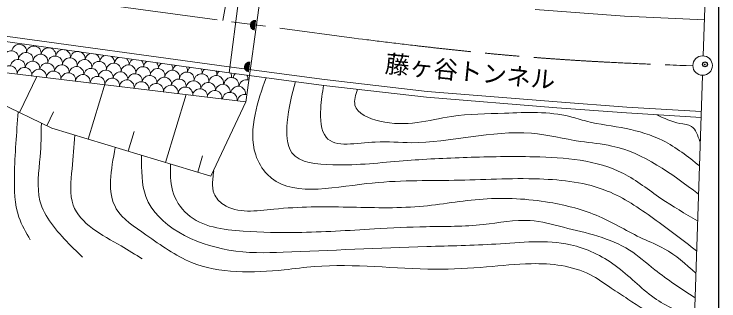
# Model space of a CAD drawing. Units: millimetres, scale not verified. Extents: x 40000 to 680000, y 20000 to 380000.
# Drawn here: x 506764 to 579000, y 242004 to 271382 of the extents above; entities that cross this region are included whole.
import ezdxf
from ezdxf.enums import TextEntityAlignment as Align

# ---------------------------------------------------------------- set-up
doc = ezdxf.new("R2010")
doc.units = ezdxf.units.MM
doc.header["$LTSCALE"] = 1000
doc.header["$PDMODE"] = 32
doc.header["$PDSIZE"] = 500
doc.linetypes.add('CHAIN', pattern=[18.5, 12, -1.5, 3.5, -1.5])
for name, color, linetype, lineweight in [('M-BGD', 7, 'Continuous', 13), ('M-BMK', 2, 'CHAIN', 13), ('M-BMK-SRVR', 3, 'Continuous', 13), ('M-STR-STR1', 1, 'Continuous', 13), ('M-TTL-BAND', 7, 'Continuous', 25), ('M-TTL-TXT', 7, 'Continuous', 13)]:
    doc.layers.add(name, color=color, linetype=linetype, lineweight=lineweight)
doc.layers.add('M-OTRS', color=6, linetype='Continuous')
doc.styles.add('ＭＳ ゴシック', font='')
doc.styles.get('ＭＳ ゴシック').set_extended_font_data('MS Gothic')

msp = doc.modelspace()

# ---------------------------------------------------------------- linework, layer by layer
at = {"layer": 'M-BGD'}
for p, q in [((530507, 262376), (533233, 282012)), ((569335, 271154), (560156, 271863)), ((489514, 271380), (528523, 266016)), ((577507, 270783), (569335, 271154)), ((528816, 265369), (489590, 270854)), ((510615, 259693), (489741, 269779)), ((530512, 262410), (499564, 266156)), ((528523, 266016), (538574, 264673)), ((509104, 265001), (507311, 261290)), ((538574, 264673), (549093, 263458)), ((516096, 264299), (514372, 258564)), ((524391, 263151), (522296, 256182)), ((549093, 263458), (562430, 262394)), ((530522, 262408), (526923, 254791)), ((562430, 262394), (569574, 261862)), ((569574, 261862), (577197, 261401)), ((510798, 261375), (510104, 259940)), ((526923, 254791), (510615, 259693)), ((519053, 259355), (518447, 257339)), ((526090, 256847), (525592, 255191))]:
    msp.add_line(p, q, dxfattribs=at)
for centre, radius, start, end in [((531472, 270240), 500, 82.09587, 262.09587), ((531472, 270240), 500, 82.09587, 262.09587), ((531472, 270240), 450, 82.09587, 262.09587), ((531472, 270240), 400, 82.09587, 262.09587), ((531472, 270240), 350, 82.09587, 262.09587), ((531472, 270240), 300, 82.09587, 262.09587), ((531472, 270240), 250, 82.09587, 262.09587), ((531472, 270240), 200, 82.09587, 262.09587), ((531472, 270240), 150, 82.09587, 262.09587), ((531472, 270240), 100, 82.09587, 262.09587), ((531472, 270240), 50, 82.09587, 262.09587), ((507292, 267532), 756, 353.09807, 173.09807), ((508792, 267351), 756, 353.09807, 173.09807), ((506474, 266874), 756, 353.09807, 173.09807), ((507974, 266693), 756, 353.09807, 173.09807), ((510292, 267169), 756, 353.09807, 173.09807), ((511792, 266988), 756, 353.09807, 173.09807), ((513292, 266806), 756, 353.09807, 173.09807), ((514792, 266624), 756, 111.22063, 173.09807), ((514792, 266624), 756, 353.09807, 61.31218), ((507152, 265977), 756, 353.09807, 173.09807), ((509475, 266511), 756, 353.09807, 173.09807), ((510975, 266329), 756, 353.09807, 173.09807), ((512475, 266148), 756, 353.09807, 173.09807), ((513975, 265966), 756, 353.09807, 173.09807), ((516293, 266443), 756, 116.60806, 173.09807), ((516293, 266443), 756, 353.09807, 52.44707), ((517793, 266261), 756, 116.82802, 173.09807), ((517793, 266261), 756, 353.09807, 47.172), ((519293, 266080), 756, 124.27623, 173.09807), ((519293, 266080), 756, 353.09807, 45.39844), ((506315, 265339), 756, 353.09807, 173.09807), ((507815, 265157), 756, 353.09807, 173.09807), ((508653, 265795), 756, 353.09807, 173.09807), ((510153, 265614), 756, 353.09807, 173.09807), ((511653, 265432), 756, 353.09807, 173.09807), ((513153, 265251), 756, 353.09807, 173.09807), ((515475, 265785), 756, 353.09807, 173.09807), ((516975, 265603), 756, 353.09807, 173.09807), ((518475, 265422), 756, 353.09807, 173.09807), ((519975, 265240), 756, 353.09807, 173.09807), ((520793, 265898), 756, 125.64053, 173.09807), ((520793, 265898), 756, 353.09807, 38.50672), ((522293, 265717), 756, 128.22239, 173.09807), ((522293, 265717), 756, 353.09807, 37.67177), ((523793, 265535), 756, 128.39395, 173.09807), ((523793, 265535), 756, 353.09807, 32.14648), ((525293, 265353), 756, 129.7607, 173.09807), ((530878, 265959), 500, 82.09587, 262.09587), ((530878, 265959), 500, 82.09587, 262.09587), ((530878, 265959), 450, 82.09587, 262.09587), ((530878, 265959), 400, 82.09587, 262.09587), ((530878, 265959), 350, 82.09587, 262.09587), ((530878, 265959), 300, 82.09587, 262.09587), ((530878, 265959), 250, 82.09587, 262.09587), ((530878, 265959), 200, 82.09587, 262.09587), ((530878, 265959), 150, 82.09587, 262.09587), ((530878, 265959), 100, 82.09587, 262.09587), ((530878, 265959), 50, 82.09587, 262.09587), ((509315, 264976), 756, 353.09807, 173.09807), ((510815, 264794), 756, 353.09807, 173.09807), ((512315, 264612), 756, 353.09807, 173.09807), ((513815, 264431), 756, 353.09807, 173.09807), ((514653, 265069), 756, 353.09807, 173.09807), ((516153, 264887), 756, 353.09807, 173.09807), ((517653, 264706), 756, 353.09807, 173.09807), ((519153, 264524), 756, 353.09807, 173.09807), ((521475, 265058), 756, 353.09807, 173.09807), ((522975, 264877), 756, 353.09807, 173.09807), ((524475, 264695), 756, 353.09807, 173.09807), ((525976, 264514), 756, 353.09807, 173.09807), ((525293, 265353), 756, 353.09807, 35.54613), ((526793, 265172), 756, 133.18119, 173.09807), ((526793, 265172), 756, 353.09807, 31.46233), ((528293, 264990), 756, 134.11843, 174.20641), ((528293, 264990), 756, 351.83683, 28.7073), ((529963, 264742), 756, 132.65131, 173.09807), ((529963, 264742), 756, 353.09807, 29.89895), ((515315, 264249), 756, 353.09807, 173.09807), ((516815, 264068), 756, 353.09807, 173.09807), ((518316, 263886), 756, 353.09807, 173.09807), ((519816, 263704), 756, 353.09807, 173.09807), ((520653, 264343), 756, 353.09807, 173.09807), ((522153, 264161), 756, 353.09807, 173.09807), ((523653, 263979), 756, 353.09807, 173.09807), ((525153, 263798), 756, 354.71723, 173.09807), ((527476, 264332), 756, 353.09807, 173.09807), ((529031, 264136), 756, 353.09807, 173.09807), ((530568, 263911), 756, 70.58951, 173.09807), ((521316, 263523), 756, 353.09807, 173.09807), ((522816, 263341), 756, 353.09807, 173.09807), ((524316, 263160), 756, 353.09807, 173.09807), ((525816, 262978), 756, 353.09807, 173.09807), ((526654, 263616), 756, 354.71723, 171.47888), ((528154, 263435), 756, 354.67004, 171.47888), ((529732, 263233), 756, 354.67004, 171.47888), ((527316, 262797), 756, 353.09807, 173.09807), ((528877, 262610), 756, 353.09807, 173.09807), ((530408, 262408), 756, 74.33933, 173.09807)]:
    msp.add_arc(centre, radius, start, end, dxfattribs=at)
for points, knots in [([(532582, 264869), (532151, 263634), (531719, 262399), (531456, 261100), (531179, 259736), (531086, 258302), (531524, 256973), (531770, 256229), (532181, 255518), (532693, 254979), (534958, 252598), (539186, 253598), (542871, 254016), (546121, 254386), (548948, 254303), (551880, 254360), (554720, 254416), (557659, 254603), (560613, 254498), (563000, 254412), (565396, 254136), (567559, 253260), (569251, 252575), (570801, 251523), (572304, 250440), (573802, 249361), (575254, 248250), (576706, 247140)], [0, 0, 0, 0, 1, 1, 1, 2, 2, 2, 3, 3, 3, 4, 4, 4, 5, 5, 5, 6, 6, 6, 7, 7, 7, 8, 8, 8, 9, 9, 9, 9]), ([(535591, 264466), (535238, 263133), (534886, 261800), (534756, 260274), (534661, 259157), (534686, 257936), (535238, 257180), (536009, 256124), (537810, 255973), (539433, 255942), (542117, 255890), (544315, 256165), (546653, 256355), (548769, 256525), (550999, 256626), (553186, 256698), (555486, 256774), (557740, 256819), (560063, 256767), (563207, 256697), (566480, 256449), (569210, 255048), (570563, 254353), (571784, 253374), (573061, 252503), (574275, 251675), (575541, 250945), (576807, 250215)], [0, 0, 0, 0, 1, 1, 1, 2, 2, 2, 3, 3, 3, 4, 4, 4, 5, 5, 5, 6, 6, 6, 7, 7, 7, 8, 8, 8, 9, 9, 9, 9]), ([(576908, 252937), (574105, 255042), (571302, 257148), (568040, 257867), (566990, 258099), (565892, 258187), (564808, 258349), (563122, 258601), (561471, 259031), (559788, 259174), (555703, 259521), (551425, 258173), (547479, 258211), (546292, 258223), (545135, 258360), (543765, 258280), (541906, 258172), (539654, 257663), (538745, 258761), (538203, 259417), (538138, 260643), (538195, 261718), (538240, 262569), (538361, 263324), (538482, 264080)], [0, 0, 0, 0, 1, 1, 1, 2, 2, 2, 3, 3, 3, 4, 4, 4, 5, 5, 5, 6, 6, 6, 7, 7, 7, 8, 8, 8, 8]), ([(541944, 263680), (541767, 263106), (541589, 262532), (541702, 262062), (541912, 261192), (543121, 260680), (544247, 260412), (546983, 259759), (549223, 260541), (551605, 260893), (553363, 261153), (555199, 261179), (557037, 261237), (559294, 261308), (561554, 261426), (563708, 260893), (564284, 260751), (564852, 260562), (565427, 260412), (566758, 260065), (568128, 259926), (569485, 259655), (570792, 259394), (572087, 259011), (573267, 258418), (574614, 257739), (575812, 256787), (577009, 255835)], [0, 0, 0, 0, 1, 1, 1, 2, 2, 2, 3, 3, 3, 4, 4, 4, 5, 5, 5, 6, 6, 6, 7, 7, 7, 8, 8, 8, 9, 9, 9, 9]), ([(507187, 261350), (507014, 259197), (506840, 257045), (506798, 254837), (506770, 253385), (506799, 251910), (507263, 250575), (507544, 249765), (507984, 249008), (508425, 248250)], [0, 0, 0, 0, 1, 1, 1, 2, 2, 2, 3, 3, 3, 3]), ([(572637, 261076), (573386, 260712), (574136, 260349), (575001, 260182), (575422, 260101), (575871, 260066), (576191, 259865), (576646, 259578), (576840, 258954), (577034, 258330)], [0, 0, 0, 0, 1, 1, 1, 2, 2, 2, 3, 3, 3, 3]), ([(509560, 260203), (509543, 259069), (509526, 257934), (509432, 256774), (509309, 255245), (509052, 253671), (509417, 252254), (509844, 250594), (511123, 249150), (512377, 247863), (512844, 247383), (513308, 246926), (513772, 246468)], [0, 0, 0, 0, 1, 1, 1, 2, 2, 2, 3, 3, 3, 4, 4, 4, 4]), ([(512999, 258977), (512907, 257850), (512815, 256723), (512701, 255538), (512577, 254256), (512429, 252908), (512822, 251808), (513501, 249910), (515793, 248753), (517724, 247630), (518484, 247188), (519189, 246750), (519893, 246313)], [0, 0, 0, 0, 1, 1, 1, 2, 2, 2, 3, 3, 3, 4, 4, 4, 4]), ([(517136, 257733), (516693, 255420), (516249, 253107), (517241, 251443), (517880, 250371), (519114, 249568), (520282, 248767), (521850, 247691), (523300, 246619), (524934, 245951), (527801, 244780), (531236, 244852), (534443, 245191), (535495, 245302), (536522, 245441), (537553, 245523), (541637, 245849), (545793, 245278), (549933, 245256), (551694, 245247), (553452, 245338), (555195, 245487), (556712, 245616), (558218, 245790), (559767, 245816), (561835, 245850), (563979, 245621), (565785, 244697), (566544, 244309), (567243, 243798), (567956, 243316), (568521, 242933), (569095, 242568), (569666, 242198), (571946, 240718), (574175, 239153), (576404, 237588)], [0, 0, 0, 0, 1, 1, 1, 2, 2, 2, 3, 3, 3, 4, 4, 4, 5, 5, 5, 6, 6, 6, 7, 7, 7, 8, 8, 8, 9, 9, 9, 10, 10, 10, 11, 11, 11, 12, 12, 12, 12]), ([(576480, 240159), (575051, 240799), (573622, 241440), (572367, 242325), (570970, 243311), (569787, 244600), (568384, 245627), (567008, 246634), (565421, 247389), (563777, 247758), (561305, 248313), (558705, 247996), (556143, 247827), (553765, 247671), (551419, 247643), (549058, 247579), (544149, 247446), (539172, 247154), (534332, 246987), (532508, 246924), (530704, 246879), (528782, 247209), (525281, 247811), (521391, 249658), (520272, 252685), (519807, 253945), (519822, 255410), (519836, 256875)], [0, 0, 0, 0, 1, 1, 1, 2, 2, 2, 3, 3, 3, 4, 4, 4, 5, 5, 5, 6, 6, 6, 7, 7, 7, 8, 8, 8, 9, 9, 9, 9]), ([(522796, 256032), (522780, 255113), (522763, 254194), (523008, 253317), (523266, 252396), (523813, 251521), (524521, 250887), (526003, 249562), (528189, 249292), (530252, 249145), (532148, 249010), (533939, 248978), (535754, 249008), (538371, 249051), (541035, 249223), (543685, 249374), (545462, 249476), (547232, 249569), (549003, 249604), (550945, 249641), (552889, 249608), (554837, 249821), (556449, 249998), (558065, 250342), (559651, 250234), (560802, 250155), (561937, 249838), (563089, 249546), (565432, 248953), (567841, 248465), (569828, 247208), (570743, 246629), (571569, 245888), (572430, 245202), (573734, 244165), (575119, 243258), (576505, 242351)], [0, 0, 0, 0, 1, 1, 1, 2, 2, 2, 3, 3, 3, 4, 4, 4, 5, 5, 5, 6, 6, 6, 7, 7, 7, 8, 8, 8, 9, 9, 9, 10, 10, 10, 11, 11, 11, 12, 12, 12, 12]), ([(527243, 255327), (527197, 255061), (527151, 254795), (527130, 254528), (527120, 254399), (527115, 254269), (527113, 254137), (527107, 253747), (527121, 253343), (527261, 252985), (527437, 252535), (527813, 252159), (528223, 251885), (529679, 250913), (531577, 251222), (533381, 251403), (536016, 251668), (538451, 251660), (540946, 251609), (543372, 251561), (545855, 251473), (548304, 251678), (550492, 251862), (552653, 252281), (554837, 252435), (557101, 252594), (559391, 252470), (561645, 252091), (563394, 251797), (565122, 251350), (566734, 250647), (568261, 249980), (569684, 249084), (571204, 248377), (571941, 248035), (572701, 247737), (573404, 247346), (574586, 246689), (575608, 245768), (576631, 244847)], [0, 0, 0, 0, 1, 1, 1, 2, 2, 2, 3, 3, 3, 4, 4, 4, 5, 5, 5, 6, 6, 6, 7, 7, 7, 8, 8, 8, 9, 9, 9, 10, 10, 10, 11, 11, 11, 12, 12, 12, 13, 13, 13, 13])]:
    msp.add_open_spline(points, degree=3, knots=knots, dxfattribs=at)
at = {"layer": 'M-BMK'}
msp.add_line((479010, 277339), (541625, 268913), dxfattribs=at)
msp.add_open_spline([(541625, 268913), (546186, 268353), (550747, 267794), (555320, 267355), (558767, 267024), (562221, 266761), (565678, 266562), (569221, 266357), (572768, 266219), (576314, 266080)], degree=3, knots=[0, 0, 0, 0, 1, 1, 1, 2, 2, 2, 3, 3, 3, 3], dxfattribs=at)
at = {"layer": 'M-BMK-SRVR'}
for p, q in [((577385, 267111), (578152, 290309)), ((576363, 236175), (577319, 265097))]:
    msp.add_line(p, q, dxfattribs=at)
msp.add_circle((577328, 266110), 1000, dxfattribs=at)
at = {"layer": 'M-OTRS'}
msp.add_point((577573, 266233), dxfattribs=at)
at = {"layer": 'M-STR-STR1'}
for p, q in [((528816, 265372), (530133, 275823)), ((528816, 265372), (538500, 264078)), ((538500, 264078), (549035, 262861)), ((549035, 262861), (562384, 261796)), ((562384, 261796), (569534, 261263)), ((569534, 261263), (577177, 260802))]:
    msp.add_line(p, q, dxfattribs=at)
at = {"layer": 'M-TTL-BAND'}
msp.add_line((579000, 20000), (579000, 370000), dxfattribs=at)
at = {"layer": 'M-TTL-TXT'}
msp.add_line((528162, 270725), (534376, 306159), dxfattribs=at)

# ---------------------------------------------------------------- texts
at = {"layer": 'M-STR-STR1', "style": 'ＭＳ ゴシック'}
msp.add_text('藤ヶ谷トンネル', height=1833, rotation=354.344, dxfattribs=at).set_placement((544664, 264885), align=Align.BOTTOM_LEFT)

doc.saveas('drawing.dxf')
